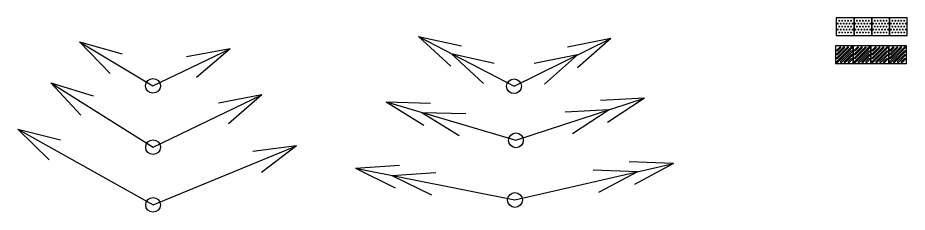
# Model space of a CAD drawing. Header units: millimetres. Extents: x -343 to 256, y -115 to 176.
# Drawn here: x 7.45 to 37.55, y 61.96 to 68.55 of the extents above; entities that cross this region are included whole.
import ezdxf

# ---------------------------------------------------------------- set-up
doc = ezdxf.new("R2010")
doc.units = ezdxf.units.MM

# ---------------------------------------------------------------- blocks, each defined once
blk = doc.blocks.new('*U42')
at = {"color": 0, "lineweight": -2, "ltscale": 100}
for points in [[(0.3, 0.3), (0, 0.3), (0, 0), (0.3, 0)], [(0.6, 0.3), (0.3, 0.3), (0.3, 0), (0.6, 0)], [(0.9, 0.3), (0.6, 0.3), (0.6, 0), (0.9, 0)], [(1.2, 0.3), (0.9, 0.3), (0.9, 0), (1.2, 0)]]:
    blk.add_lwpolyline(points, close=True, dxfattribs=at)
at = {"color": 0, "lineweight": 5, "ltscale": 100}
for centre in [(0.025, 0.2), (0.05, 0.25), (0.05, 0.15), (0.075, 0.2), (0.1, 0.25), (0.1, 0.15), (0.125, 0.2), (0.15, 0.25), (0.15, 0.15), (0.175, 0.2), (0.2, 0.25), (0.2, 0.15), (0.225, 0.2), (0.25, 0.25), (0.25, 0.15), (0.275, 0.2), (0.325, 0.2), (0.35, 0.25), (0.35, 0.15), (0.375, 0.2), (0.4, 0.25), (0.4, 0.15), (0.425, 0.2), (0.45, 0.25), (0.45, 0.15), (0.475, 0.2), (0.5, 0.25), (0.5, 0.15), (0.525, 0.2), (0.55, 0.25), (0.55, 0.15), (0.575, 0.2), (0.625, 0.2), (0.65, 0.25), (0.65, 0.15), (0.675, 0.2), (0.7, 0.25), (0.7, 0.15), (0.725, 0.2), (0.75, 0.25), (0.75, 0.15), (0.775, 0.2), (0.8, 0.25), (0.8, 0.15), (0.825, 0.2), (0.85, 0.25), (0.85, 0.15), (0.875, 0.2), (0.925, 0.2), (0.95, 0.25), (0.95, 0.15), (0.975, 0.2), (1, 0.25), (1, 0.15), (1.025, 0.2), (1.05, 0.25), (1.05, 0.15), (1.075, 0.2), (1.1, 0.25), (1.1, 0.15), (1.125, 0.2), (1.15, 0.25), (1.15, 0.15), (1.175, 0.2), (0.025, 0.1), (0.05, 0.05), (0.075, 0.1), (0.1, 0.05), (0.125, 0.1), (0.15, 0.05), (0.175, 0.1), (0.2, 0.05), (0.225, 0.1), (0.25, 0.05), (0.275, 0.1), (0.325, 0.1), (0.35, 0.05), (0.375, 0.1), (0.4, 0.05), (0.425, 0.1), (0.45, 0.05), (0.475, 0.1), (0.5, 0.05), (0.525, 0.1), (0.55, 0.05), (0.575, 0.1), (0.625, 0.1), (0.65, 0.05), (0.675, 0.1), (0.7, 0.05), (0.725, 0.1), (0.75, 0.05), (0.775, 0.1), (0.8, 0.05), (0.825, 0.1), (0.85, 0.05), (0.875, 0.1), (0.925, 0.1), (0.95, 0.05), (0.975, 0.1), (1, 0.05), (1.025, 0.1), (1.05, 0.05), (1.075, 0.1), (1.1, 0.05), (1.125, 0.1), (1.15, 0.05), (1.175, 0.1)]:
    blk.add_circle(centre, 0.00791, dxfattribs=at)
blk = doc.blocks.new('*U44')
at = {"color": 0, "lineweight": -2, "ltscale": 100}
for points in [[(0.3, 0.3), (0, 0.3), (0, 0), (0.3, 0)], [(0.6, 0.3), (0.3, 0.3), (0.3, 0), (0.6, 0)], [(0.9, 0.3), (0.6, 0.3), (0.6, 0), (0.9, 0)], [(1.2, 0.3), (0.9, 0.3), (0.9, 0), (1.2, 0)]]:
    blk.add_lwpolyline(points, close=True, dxfattribs=at)
at = {"color": 0, "lineweight": 5, "ltscale": 2}
for points in [[(0.034, 0.02), (0.28, 0.266, 0.414214), (0.28, 0.28), (0.28, 0.28, 0.414214), (0.266, 0.28), (0.02, 0.034, 0.414214), (0.02, 0.02), (0.02, 0.02, 0.414214)], [(0.034, 0.085), (0.215, 0.266, 0.414214), (0.215, 0.28), (0.215, 0.28, 0.414214), (0.201, 0.28), (0.02, 0.099, 0.414214), (0.02, 0.085), (0.02, 0.085, 0.414214)], [(0.034, 0.15), (0.15, 0.266, 0.414214), (0.15, 0.28), (0.15, 0.28, 0.414214), (0.136, 0.28), (0.02, 0.164, 0.414214), (0.02, 0.15), (0.02, 0.15, 0.414214)], [(0.034, 0.215), (0.085, 0.266, 0.414214), (0.085, 0.28), (0.085, 0.28, 0.414214), (0.071, 0.28), (0.02, 0.229, 0.414214), (0.02, 0.215), (0.02, 0.215, 0.414214)], [(0.099, 0.02), (0.28, 0.201, 0.414214), (0.28, 0.215), (0.28, 0.215, 0.414214), (0.266, 0.215), (0.085, 0.034, 0.414214), (0.085, 0.02), (0.085, 0.02, 0.414214)], [(0.164, 0.02), (0.28, 0.136, 0.414214), (0.28, 0.15), (0.28, 0.15, 0.414214), (0.266, 0.15), (0.15, 0.034, 0.414214), (0.15, 0.02), (0.15, 0.02, 0.414214)], [(0.334, 0.02), (0.58, 0.266, 0.414214), (0.58, 0.28), (0.58, 0.28, 0.414214), (0.566, 0.28), (0.32, 0.034, 0.414214), (0.32, 0.02), (0.32, 0.02, 0.414214)], [(0.334, 0.085), (0.515, 0.266, 0.414214), (0.515, 0.28), (0.515, 0.28, 0.414214), (0.501, 0.28), (0.32, 0.099, 0.414214), (0.32, 0.085), (0.32, 0.085, 0.414214)], [(0.334, 0.15), (0.45, 0.266, 0.414214), (0.45, 0.28), (0.45, 0.28, 0.414214), (0.436, 0.28), (0.32, 0.164, 0.414214), (0.32, 0.15), (0.32, 0.15, 0.414214)], [(0.334, 0.215), (0.385, 0.266, 0.414214), (0.385, 0.28), (0.385, 0.28, 0.414214), (0.371, 0.28), (0.32, 0.229, 0.414214), (0.32, 0.215), (0.32, 0.215, 0.414214)], [(0.399, 0.02), (0.58, 0.201, 0.414214), (0.58, 0.215), (0.58, 0.215, 0.414214), (0.566, 0.215), (0.385, 0.034, 0.414214), (0.385, 0.02), (0.385, 0.02, 0.414214)], [(0.464, 0.02), (0.58, 0.136, 0.414214), (0.58, 0.15), (0.58, 0.15, 0.414214), (0.566, 0.15), (0.45, 0.034, 0.414214), (0.45, 0.02), (0.45, 0.02, 0.414214)], [(0.634, 0.02), (0.88, 0.266, 0.414214), (0.88, 0.28), (0.88, 0.28, 0.414214), (0.866, 0.28), (0.62, 0.034, 0.414214), (0.62, 0.02), (0.62, 0.02, 0.414214)], [(0.634, 0.085), (0.815, 0.266, 0.414214), (0.815, 0.28), (0.815, 0.28, 0.414214), (0.801, 0.28), (0.62, 0.099, 0.414214), (0.62, 0.085), (0.62, 0.085, 0.414214)], [(0.634, 0.15), (0.75, 0.266, 0.414214), (0.75, 0.28), (0.75, 0.28, 0.414214), (0.736, 0.28), (0.62, 0.164, 0.414214), (0.62, 0.15), (0.62, 0.15, 0.414214)], [(0.634, 0.215), (0.685, 0.266, 0.414214), (0.685, 0.28), (0.685, 0.28, 0.414214), (0.671, 0.28), (0.62, 0.229, 0.414214), (0.62, 0.215), (0.62, 0.215, 0.414214)], [(0.699, 0.02), (0.88, 0.201, 0.414214), (0.88, 0.215), (0.88, 0.215, 0.414214), (0.866, 0.215), (0.685, 0.034, 0.414214), (0.685, 0.02), (0.685, 0.02, 0.414214)], [(0.764, 0.02), (0.88, 0.136, 0.414214), (0.88, 0.15), (0.88, 0.15, 0.414214), (0.866, 0.15), (0.75, 0.034, 0.414214), (0.75, 0.02), (0.75, 0.02, 0.414214)], [(0.934, 0.02), (1.18, 0.266, 0.414214), (1.18, 0.28), (1.18, 0.28, 0.414214), (1.166, 0.28), (0.92, 0.034, 0.414214), (0.92, 0.02), (0.92, 0.02, 0.414214)], [(0.934, 0.085), (1.115, 0.266, 0.414214), (1.115, 0.28), (1.115, 0.28, 0.414214), (1.101, 0.28), (0.92, 0.099, 0.414214), (0.92, 0.085), (0.92, 0.085, 0.414214)], [(0.934, 0.15), (1.05, 0.266, 0.414214), (1.05, 0.28), (1.05, 0.28, 0.414214), (1.036, 0.28), (0.92, 0.164, 0.414214), (0.92, 0.15), (0.92, 0.15, 0.414214)], [(0.934, 0.215), (0.985, 0.266, 0.414214), (0.985, 0.28), (0.985, 0.28, 0.414214), (0.971, 0.28), (0.92, 0.229, 0.414214), (0.92, 0.215), (0.92, 0.215, 0.414214)], [(0.999, 0.02), (1.18, 0.201, 0.414214), (1.18, 0.215), (1.18, 0.215, 0.414214), (1.166, 0.215), (0.985, 0.034, 0.414214), (0.985, 0.02), (0.985, 0.02, 0.414214)], [(1.064, 0.02), (1.18, 0.136, 0.414214), (1.18, 0.15), (1.18, 0.15, 0.414214), (1.166, 0.15), (1.05, 0.034, 0.414214), (1.05, 0.02), (1.05, 0.02, 0.414214)], [(0.229, 0.02), (0.28, 0.071, 0.414214), (0.28, 0.085), (0.28, 0.085, 0.414214), (0.266, 0.085), (0.215, 0.034, 0.414214), (0.215, 0.02), (0.215, 0.02, 0.414214)], [(0.529, 0.02), (0.58, 0.071, 0.414214), (0.58, 0.085), (0.58, 0.085, 0.414214), (0.566, 0.085), (0.515, 0.034, 0.414214), (0.515, 0.02), (0.515, 0.02, 0.414214)], [(0.829, 0.02), (0.88, 0.071, 0.414214), (0.88, 0.085), (0.88, 0.085, 0.414214), (0.866, 0.085), (0.815, 0.034, 0.414214), (0.815, 0.02), (0.815, 0.02, 0.414214)], [(1.129, 0.02), (1.18, 0.071, 0.414214), (1.18, 0.085), (1.18, 0.085, 0.414214), (1.166, 0.085), (1.115, 0.034, 0.414214), (1.115, 0.02), (1.115, 0.02, 0.414214)]]:
    blk.add_lwpolyline(points, format="xyb", close=True, dxfattribs=at)
blk = doc.blocks.new('*U69')
at = {"color": 0, "linetype": 'ByBlock', "lineweight": -2}
for p, q in [((-2.481, 1.491), (0, 0)), ((-2.481, 1.491), (-1.044, 1.081)), ((-2.481, 1.491), (-1.445, 0.415)), ((0, 0), (2.609, 1.254)), ((2.609, 1.254), (1.14, 0.98)), ((2.609, 1.254), (1.477, 0.279))]:
    blk.add_line(p, q, dxfattribs=at)
blk.add_circle((0, 0), 0.25, dxfattribs=at)
blk = doc.blocks.new('*U68')
at = {"color": 0, "linetype": 'ByBlock', "lineweight": -2}
for p, q in [((-3.455, 2.179), (-2.028, 1.738)), ((-3.455, 2.179), (-2.442, 1.081)), ((3.681, 1.771), (2.212, 1.496)), ((3.681, 1.771), (2.55, 0.795))]:
    blk.add_line(p, q, dxfattribs=at)
at = {"color": 0, "linetype": 'ByBlock', "lineweight": -2, "ltscale": 0.5}
for p, q in [((-3.455, 2.179), (0, 0)), ((0, 0), (3.681, 1.771))]:
    blk.add_line(p, q, dxfattribs=at)
at = {"color": 0, "linetype": 'ByBlock', "lineweight": -2}
blk.add_circle((0, 0), 0.25, dxfattribs=at)
blk = doc.blocks.new('*U70')
at = {"color": 0, "linetype": 'ByBlock', "lineweight": -2}
for p, q in [((-4.579, 2.569), (-3.13, 2.202)), ((-4.579, 2.569), (-3.511, 1.524)), ((4.853, 2.004), (3.371, 1.812)), ((4.853, 2.004), (3.668, 1.094))]:
    blk.add_line(p, q, dxfattribs=at)
at = {"color": 0, "linetype": 'ByBlock', "lineweight": -2, "ltscale": 0.5}
for p, q in [((-4.579, 2.569), (0, 0)), ((0, 0), (4.853, 2.004))]:
    blk.add_line(p, q, dxfattribs=at)
at = {"color": 0, "linetype": 'ByBlock', "lineweight": -2}
blk.add_circle((0, 0), 0.25, dxfattribs=at)
blk = doc.blocks.new('*U74')
at = {"color": 0, "linetype": 'ByBlock', "lineweight": -2, "ltscale": 0.5}
for p, q in [((-3.234, 1.692), (0, 0)), ((0, 0), (3.272, 1.618))]:
    blk.add_line(p, q, dxfattribs=at)
at = {"color": 0, "linetype": 'ByBlock', "lineweight": -2}
for p, q in [((-3.234, 1.692), (-1.775, 1.368)), ((-3.234, 1.692), (-2.136, 0.679)), ((3.272, 1.618), (1.806, 1.327)), ((3.272, 1.618), (2.151, 0.63)), ((-2.126, 1.113), (-0.668, 0.788)), ((-2.126, 1.113), (-1.028, 0.099)), ((2.151, 1.064), (0.686, 0.773)), ((2.151, 1.064), (1.03, 0.076))]:
    blk.add_line(p, q, dxfattribs=at)
blk.add_circle((0, 0), 0.25, dxfattribs=at)
blk = doc.blocks.new('*U73')
at = {"color": 0, "linetype": 'ByBlock', "lineweight": -2}
for p, q in [((-4.387, 1.299), (-2.893, 1.262)), ((-4.387, 1.299), (-3.114, 0.516)), ((4.348, 1.424), (2.856, 1.345)), ((4.348, 1.424), (3.098, 0.606)), ((-3.188, 0.944), (-1.695, 0.907)), ((-3.188, 0.944), (-1.915, 0.161)), ((3.16, 1.035), (1.668, 0.956)), ((3.16, 1.035), (1.91, 0.217))]:
    blk.add_line(p, q, dxfattribs=at)
at = {"color": 0, "linetype": 'ByBlock', "lineweight": -2, "ltscale": 0.5}
for p, q in [((-4.387, 1.299), (0, 0)), ((0, 0), (4.348, 1.424))]:
    blk.add_line(p, q, dxfattribs=at)
at = {"color": 0, "linetype": 'ByBlock', "lineweight": -2}
blk.add_circle((0, 0), 0.25, dxfattribs=at)
blk = doc.blocks.new('*U76')
at = {"color": 0, "linetype": 'ByBlock', "lineweight": -2, "ltscale": 0.5}
for p, q in [((0, 0), (5.36, 1.233)), ((-5.393, 1.078), (0, 0))]:
    blk.add_line(p, q, dxfattribs=at)
at = {"color": 0, "linetype": 'ByBlock', "lineweight": -2}
for p, q in [((5.36, 1.233), (3.867, 1.288)), ((5.36, 1.233), (4.041, 0.53)), ((-5.393, 1.078), (-3.902, 1.176)), ((-5.393, 1.078), (-4.055, 0.414)), ((-4.168, 0.833), (-2.677, 0.931)), ((4.142, 0.953), (2.649, 1.008)), ((4.142, 0.953), (2.823, 0.25)), ((-4.168, 0.833), (-2.829, 0.169))]:
    blk.add_line(p, q, dxfattribs=at)
blk.add_circle((0, 0), 0.25, dxfattribs=at)

msp = doc.modelspace()

# ---------------------------------------------------------------- block references
at = {"color": 7, "ltscale": 2, "xscale": 2, "yscale": 2, "zscale": 2}
for name, p in [('*U42', (35.147, 67.954)), ('*U44', (35.121, 67.002))]:
    msp.add_blockref(name, p, dxfattribs=at)
at = {"color": 0, "linetype": 'ByBlock'}
msp.add_blockref('*U69', (12.027, 66.247), dxfattribs=at)
at = {"color": 0, "linetype": 'ByBlock', "ltscale": 0.5}
for name, p in [('*U74', (24.244, 66.231)), ('*U68', (12.032, 64.166)), ('*U73', (24.308, 64.4)), ('*U70', (12.032, 62.211)), ('*U76', (24.276, 62.377))]:
    msp.add_blockref(name, p, dxfattribs=at)

doc.saveas('drawing.dxf')
